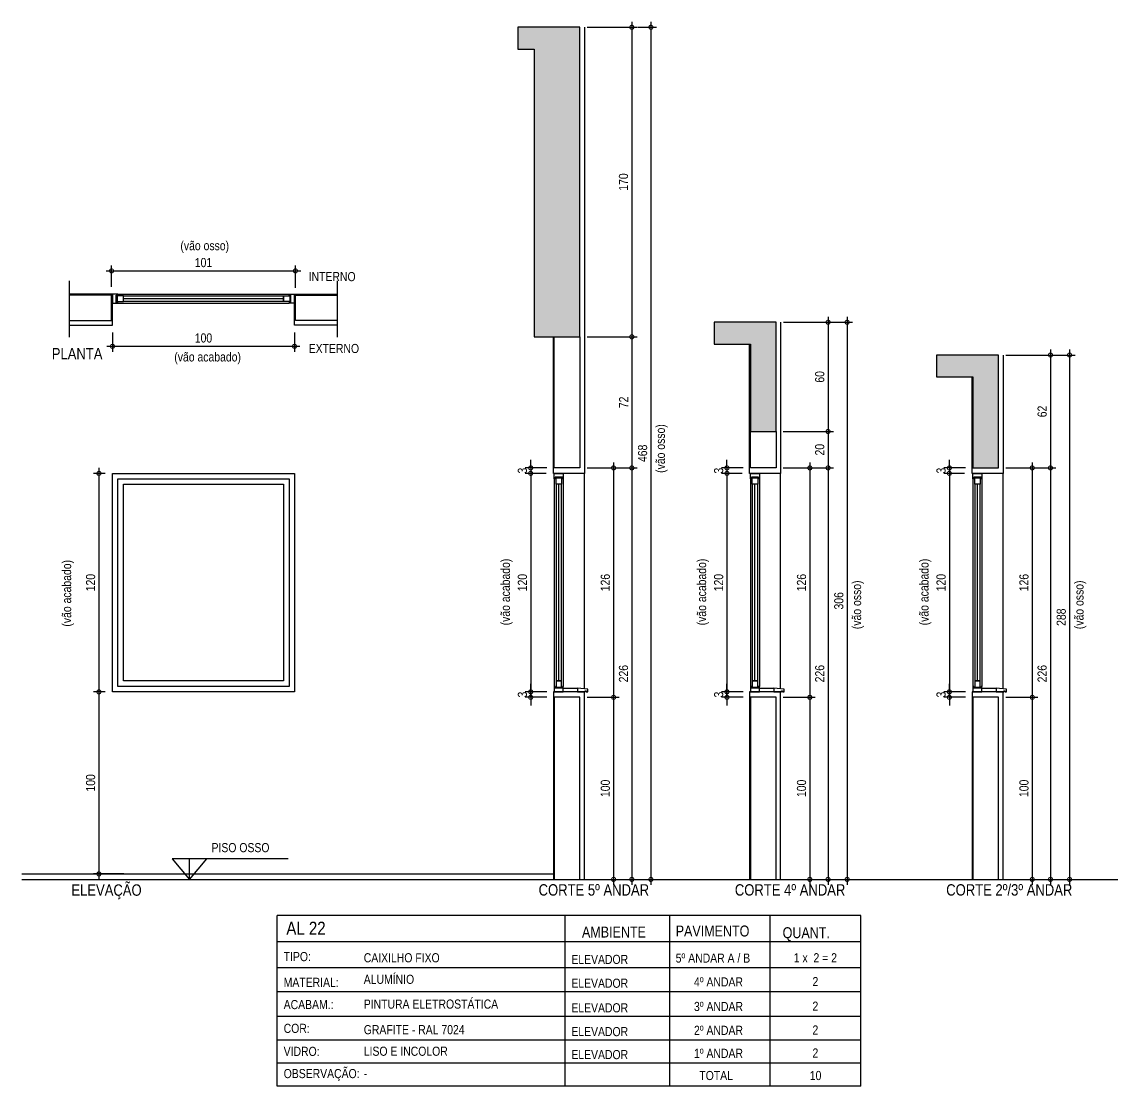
# Model space of a CAD drawing. Header units: metres. Extents: x -0.2 to 51.6, y -20.8 to 5.5.
# Drawn here: x 36.46 to 42.45, y -6.66 to -0.81 of the extents above; entities that cross this region are included whole.
import ezdxf

# ---------------------------------------------------------------- set-up
doc = ezdxf.new("R2010")
doc.units = ezdxf.units.M
for name, color, linetype in [('ARQ-ALV ACAB', 4, 'Continuous'), ('ARQ-ALV OSSO', 5, 'Continuous'), ('ARQ-AUX', 7, 'Continuous'), ('ARQ-AUX1', 1, 'Continuous'), ('ARQ-AUX2', 2, 'Continuous'), ('ARQ-CAX', 1, 'Continuous'), ('ARQ-CAX @ 1', 1, 'Continuous'), ('ARQ-DIM', 2, 'Continuous'), ('ARQ-ENCH', 1, 'Continuous'), ('ARQ-TXT', 2, 'Continuous'), ('ES-CORTE', 2, 'Continuous')]:
    doc.layers.add(name, color=color, linetype=linetype)
doc.styles.add('Adesa', font='ARIALN.TTF')
doc.dimstyles.new('ADESA 1-0025', dxfattribs={"dimtxt": 0.05, "dimasz": 0.045, "dimexe": 0.03, "dimexo": 0.04, "dimgap": 0.02, "dimtad": 1, "dimtoh": 1, "dimdec": 0, "dimlfac": 100, "dimzin": 4, "dimtxsty": 'Adesa', "dimblk": 'DOTSMALL', "dimcen": 1, "dimdle": 0.03, "dimclrd": 1, "dimclre": 1, "dimclrt": 256, "dimazin": 1, "dimtm": 1e-09, "dimtfac": 1, "dimtdec": 0, "dimtix": 1, "dimtmove": 2, "dimatfit": 0, "dimldrblk": 'DOTSMALL', "dimfxl": 0.8, "dimtvp": 2, "dimtolj": 1, "dimtzin": 0, "dimarcsym": 0})

# ---------------------------------------------------------------- blocks, each defined once
blk = doc.blocks.new('_DotSmall')
at = {"color": 0, "linetype": 'ByBlock', "const_width": 0.5}
blk.add_lwpolyline([(-0.0625, 0, 1), (0.0625, 0, 1)], format="xyb", close=True, dxfattribs=at)
blk = doc.blocks.new('*D355')
at = {"layer": 'ARQ-DIM', "color": 1, "lineweight": -2, "transparency": 16777216}
for p, q in [((36.9562, -2.5203), (36.9562, -2.6267)), ((37.9562, -2.5203), (37.9562, -2.6267)), ((36.9262, -2.5967), (37.9862, -2.5967))]:
    blk.add_line(p, q, dxfattribs=at)
at = {"layer": 'Defpoints', "color": 0, "transparency": 16777216}
for p in [(36.9562, -2.4803), (37.9562, -2.4803), (37.9562, -2.5967)]:
    blk.add_point(p, dxfattribs=at)
at = {"layer": 'ARQ-DIM', "color": 1, "lineweight": -2, "transparency": 16777216, "xscale": 0.045, "yscale": 0.045, "zscale": 0.045, "rotation": 180}
blk.add_blockref('_DotSmall', (36.9562, -2.5967), dxfattribs=at)
at = {"layer": 'ARQ-DIM', "color": 1, "lineweight": -2, "transparency": 16777216, "xscale": 0.045, "yscale": 0.045, "zscale": 0.045}
blk.add_blockref('_DotSmall', (37.9562, -2.5967), dxfattribs=at)
at = {"layer": 'ARQ-DIM', "transparency": 16777216, "insert": (37.4562, -2.5511), "char_height": 0.05, "attachment_point": 5, "style": 'Adesa'}
blk.add_mtext('\\A1;100', dxfattribs=at)
blk = doc.blocks.new('*D349')
at = {"layer": 'ARQ-DIM', "color": 1, "lineweight": -2, "transparency": 16777216}
for p, q in [((36.8818, -3.2645), (36.8818, -4.5245)), ((36.9162, -3.2945), (36.8518, -3.2945)), ((36.9162, -4.4945), (36.8518, -4.4945))]:
    blk.add_line(p, q, dxfattribs=at)
at = {"layer": 'Defpoints', "color": 0, "transparency": 16777216}
for p in [(36.9562, -3.2945), (36.8818, -4.4945), (36.9562, -4.4945)]:
    blk.add_point(p, dxfattribs=at)
at = {"layer": 'ARQ-DIM', "color": 1, "lineweight": -2, "transparency": 16777216, "xscale": 0.045, "yscale": 0.045, "zscale": 0.045}
for p, rotation in [((36.8818, -3.2945), 90), ((36.8818, -4.4945), 270)]:
    blk.add_blockref('_DotSmall', p, dxfattribs=dict(at, rotation=rotation))
at = {"layer": 'ARQ-DIM', "transparency": 16777216, "insert": (36.8363, -3.8945), "char_height": 0.05, "attachment_point": 5, "rotation": 90, "style": 'Adesa'}
blk.add_mtext('\\A1;120', dxfattribs=at)
blk = doc.blocks.new('*D356')
at = {"layer": 'ARQ-DIM', "color": 1, "lineweight": -2, "transparency": 16777216}
for p, q in [((36.9512, -2.2703), (36.9512, -2.1524)), ((37.9612, -2.2753), (37.9612, -2.1524)), ((36.9212, -2.1824), (37.9912, -2.1824))]:
    blk.add_line(p, q, dxfattribs=at)
at = {"layer": 'Defpoints', "color": 0, "transparency": 16777216}
for p in [(37.9612, -2.1824), (36.9512, -2.3103), (37.9612, -2.3153)]:
    blk.add_point(p, dxfattribs=at)
at = {"layer": 'ARQ-DIM', "color": 1, "lineweight": -2, "transparency": 16777216, "xscale": 0.045, "yscale": 0.045, "zscale": 0.045, "rotation": 180}
blk.add_blockref('_DotSmall', (36.9512, -2.1824), dxfattribs=at)
at = {"layer": 'ARQ-DIM', "color": 1, "lineweight": -2, "transparency": 16777216, "xscale": 0.045, "yscale": 0.045, "zscale": 0.045}
blk.add_blockref('_DotSmall', (37.9612, -2.1824), dxfattribs=at)
at = {"layer": 'ARQ-DIM', "transparency": 16777216, "insert": (37.4562, -2.1369), "char_height": 0.05, "attachment_point": 5, "style": 'Adesa'}
blk.add_mtext('\\A1;101', dxfattribs=at)
blk = doc.blocks.new('*D350')
at = {"layer": 'ARQ-DIM', "color": 1, "lineweight": -2, "transparency": 16777216}
for p, q in [((36.8818, -4.4645), (36.8818, -5.5245)), ((36.9162, -4.4945), (36.8518, -4.4945)), ((37.0178, -5.4945), (36.8518, -5.4945))]:
    blk.add_line(p, q, dxfattribs=at)
at = {"layer": 'Defpoints', "color": 0, "transparency": 16777216}
for p in [(36.9562, -4.4945), (36.8818, -5.4945), (37.0578, -5.4945)]:
    blk.add_point(p, dxfattribs=at)
at = {"layer": 'ARQ-DIM', "color": 1, "lineweight": -2, "transparency": 16777216, "xscale": 0.045, "yscale": 0.045, "zscale": 0.045}
for p, rotation in [((36.8818, -4.4945), 90), ((36.8818, -5.4945), 270)]:
    blk.add_blockref('_DotSmall', p, dxfattribs=dict(at, rotation=rotation))
at = {"layer": 'ARQ-DIM', "transparency": 16777216, "insert": (36.8363, -4.9945), "char_height": 0.05, "attachment_point": 5, "rotation": 90, "style": 'Adesa'}
blk.add_mtext('\\A1;100', dxfattribs=at)
blk = doc.blocks.new('*D351')
at = {"layer": 'ARQ-DIM', "color": 1, "lineweight": -2, "transparency": 16777216}
for p, q in [((39.5633, -4.5245), (39.739, -4.5245)), ((39.709, -4.4945), (39.709, -5.5545)), ((39.5633, -5.5245), (39.739, -5.5245))]:
    blk.add_line(p, q, dxfattribs=at)
at = {"layer": 'Defpoints', "color": 0, "transparency": 16777216}
for p in [(39.5233, -4.5245), (39.5233, -5.5245), (39.709, -5.5245)]:
    blk.add_point(p, dxfattribs=at)
at = {"layer": 'ARQ-DIM', "color": 1, "lineweight": -2, "transparency": 16777216, "xscale": 0.045, "yscale": 0.045, "zscale": 0.045}
for p, rotation in [((39.709, -4.5245), 90), ((39.709, -5.5245), 270)]:
    blk.add_blockref('_DotSmall', p, dxfattribs=dict(at, rotation=rotation))
at = {"layer": 'ARQ-DIM', "transparency": 16777216, "insert": (39.6635, -5.0245), "char_height": 0.05, "attachment_point": 5, "rotation": 90, "style": 'Adesa'}
blk.add_mtext('\\A1;100', dxfattribs=at)
blk = doc.blocks.new('*D352')
at = {"layer": 'ARQ-DIM', "color": 1, "lineweight": -2, "transparency": 16777216}
for p, q in [((39.5633, -3.2645), (39.739, -3.2645)), ((39.709, -3.2345), (39.709, -4.5545)), ((39.5633, -4.5245), (39.739, -4.5245))]:
    blk.add_line(p, q, dxfattribs=at)
at = {"layer": 'Defpoints', "color": 0, "transparency": 16777216}
for p in [(39.5233, -3.2645), (39.5233, -4.5245), (39.709, -4.5245)]:
    blk.add_point(p, dxfattribs=at)
at = {"layer": 'ARQ-DIM', "color": 1, "lineweight": -2, "transparency": 16777216, "xscale": 0.045, "yscale": 0.045, "zscale": 0.045}
for p, rotation in [((39.709, -3.2645), 90), ((39.709, -4.5245), 270)]:
    blk.add_blockref('_DotSmall', p, dxfattribs=dict(at, rotation=rotation))
at = {"layer": 'ARQ-DIM', "transparency": 16777216, "insert": (39.6635, -3.8945), "char_height": 0.05, "attachment_point": 5, "rotation": 90, "style": 'Adesa'}
blk.add_mtext('\\A1;126', dxfattribs=at)
blk = doc.blocks.new('*D353')
at = {"layer": 'ARQ-DIM', "color": 1, "lineweight": -2, "transparency": 16777216}
for p, q in [((39.8091, -0.8145), (39.8091, -2.5745)), ((39.5639, -0.8445), (39.8391, -0.8445)), ((39.5633, -2.5445), (39.8391, -2.5445))]:
    blk.add_line(p, q, dxfattribs=at)
at = {"layer": 'Defpoints', "color": 0, "transparency": 16777216}
for p in [(39.5239, -0.8445), (39.5233, -2.5445), (39.8091, -2.5445)]:
    blk.add_point(p, dxfattribs=at)
at = {"layer": 'ARQ-DIM', "color": 1, "lineweight": -2, "transparency": 16777216, "xscale": 0.045, "yscale": 0.045, "zscale": 0.045}
for p, rotation in [((39.8091, -0.8445), 90), ((39.8091, -2.5445), 270)]:
    blk.add_blockref('_DotSmall', p, dxfattribs=dict(at, rotation=rotation))
at = {"layer": 'ARQ-DIM', "transparency": 16777216, "insert": (39.7636, -1.6945), "char_height": 0.05, "attachment_point": 5, "rotation": 90, "style": 'Adesa'}
blk.add_mtext('\\A1;170', dxfattribs=at)
blk = doc.blocks.new('*D354')
at = {"layer": 'ARQ-DIM', "color": 1, "lineweight": -2, "transparency": 16777216}
for p, q in [((39.779, -3.2645), (39.8391, -3.2645)), ((39.8091, -3.2345), (39.8091, -5.5545)), ((39.6912, -5.5245), (39.8391, -5.5245))]:
    blk.add_line(p, q, dxfattribs=at)
at = {"layer": 'Defpoints', "color": 0, "transparency": 16777216}
for p in [(39.739, -3.2645), (39.6512, -5.5245), (39.8091, -5.5245)]:
    blk.add_point(p, dxfattribs=at)
at = {"layer": 'ARQ-DIM', "color": 1, "lineweight": -2, "transparency": 16777216, "xscale": 0.045, "yscale": 0.045, "zscale": 0.045}
for p, rotation in [((39.8091, -3.2645), 90), ((39.8091, -5.5245), 270)]:
    blk.add_blockref('_DotSmall', p, dxfattribs=dict(at, rotation=rotation))
at = {"layer": 'ARQ-DIM', "transparency": 16777216, "insert": (39.7636, -4.3945), "char_height": 0.05, "attachment_point": 5, "rotation": 90, "style": 'Adesa'}
blk.add_mtext('\\A1;226', dxfattribs=at)
blk = doc.blocks.new('*D345')
at = {"layer": 'ARQ-DIM', "color": 1, "lineweight": -2, "transparency": 16777216}
for p, q in [((39.9139, -0.8145), (39.9139, -5.5545)), ((39.8412, -0.8445), (39.9439, -0.8445)), ((39.8051, -5.5245), (39.9439, -5.5245))]:
    blk.add_line(p, q, dxfattribs=at)
at = {"layer": 'Defpoints', "color": 0, "transparency": 16777216}
for p in [(39.8012, -0.8445), (39.7651, -5.5245), (39.9139, -5.5245)]:
    blk.add_point(p, dxfattribs=at)
at = {"layer": 'ARQ-DIM', "color": 1, "lineweight": -2, "transparency": 16777216, "xscale": 0.045, "yscale": 0.045, "zscale": 0.045}
for p, rotation in [((39.9139, -0.8445), 90), ((39.9139, -5.5245), 270)]:
    blk.add_blockref('_DotSmall', p, dxfattribs=dict(at, rotation=rotation))
at = {"layer": 'ARQ-DIM', "transparency": 16777216, "insert": (39.8683, -3.1845), "char_height": 0.05, "attachment_point": 5, "rotation": 90, "style": 'Adesa'}
blk.add_mtext('\\A1;468', dxfattribs=at)
blk = doc.blocks.new('*D346')
at = {"layer": 'ARQ-DIM', "color": 1, "lineweight": -2, "transparency": 16777216}
for p, q in [((39.2537, -3.2645), (39.2537, -4.5245)), ((39.3377, -3.2945), (39.2237, -3.2945)), ((39.3377, -4.4945), (39.2237, -4.4945))]:
    blk.add_line(p, q, dxfattribs=at)
at = {"layer": 'Defpoints', "color": 0, "transparency": 16777216}
for p in [(39.3777, -3.2945), (39.2537, -4.4945), (39.3777, -4.4945)]:
    blk.add_point(p, dxfattribs=at)
at = {"layer": 'ARQ-DIM', "color": 1, "lineweight": -2, "transparency": 16777216, "xscale": 0.045, "yscale": 0.045, "zscale": 0.045}
for p, rotation in [((39.2537, -3.2945), 90), ((39.2537, -4.4945), 270)]:
    blk.add_blockref('_DotSmall', p, dxfattribs=dict(at, rotation=rotation))
at = {"layer": 'ARQ-DIM', "transparency": 16777216, "insert": (39.2082, -3.8945), "char_height": 0.05, "attachment_point": 5, "rotation": 90, "style": 'Adesa'}
blk.add_mtext('\\A1;120', dxfattribs=at)
blk = doc.blocks.new('*D347')
at = {"layer": 'ARQ-DIM', "color": 1, "lineweight": -2, "transparency": 16777216}
for p, q in [((39.2537, -3.2645), (39.2537, -3.2195)), ((39.3427, -3.2645), (39.2237, -3.2645)), ((39.2537, -3.2645), (39.2537, -3.2945)), ((39.3377, -3.2945), (39.2237, -3.2945)), ((39.2537, -3.2945), (39.2537, -3.3395))]:
    blk.add_line(p, q, dxfattribs=at)
at = {"layer": 'Defpoints', "color": 0, "transparency": 16777216}
for p in [(39.3827, -3.2645), (39.2537, -3.2945), (39.3777, -3.2945)]:
    blk.add_point(p, dxfattribs=at)
at = {"layer": 'ARQ-DIM', "color": 1, "lineweight": -2, "transparency": 16777216, "xscale": 0.045, "yscale": 0.045, "zscale": 0.045}
for p, rotation in [((39.2537, -3.2645), 270), ((39.2537, -3.2945), 90)]:
    blk.add_blockref('_DotSmall', p, dxfattribs=dict(at, rotation=rotation))
at = {"layer": 'ARQ-DIM', "transparency": 16777216, "insert": (39.2082, -3.2795), "char_height": 0.05, "attachment_point": 5, "rotation": 90, "style": 'Adesa'}
blk.add_mtext('\\A1;3', dxfattribs=at)
blk = doc.blocks.new('*D348')
at = {"layer": 'ARQ-DIM', "color": 1, "lineweight": -2, "transparency": 16777216}
for p, q in [((39.2537, -4.4945), (39.2537, -4.4495)), ((39.3427, -4.4945), (39.2237, -4.4945)), ((39.3427, -4.5245), (39.2237, -4.5245)), ((39.2537, -4.5245), (39.2537, -4.4945)), ((39.2537, -4.5245), (39.2537, -4.5695))]:
    blk.add_line(p, q, dxfattribs=at)
at = {"layer": 'Defpoints', "color": 0, "transparency": 16777216}
for p in [(39.2537, -4.4945), (39.3827, -4.4945), (39.3827, -4.5245)]:
    blk.add_point(p, dxfattribs=at)
at = {"layer": 'ARQ-DIM', "color": 1, "lineweight": -2, "transparency": 16777216, "xscale": 0.045, "yscale": 0.045, "zscale": 0.045}
for p, rotation in [((39.2537, -4.4945), 270), ((39.2537, -4.5245), 90)]:
    blk.add_blockref('_DotSmall', p, dxfattribs=dict(at, rotation=rotation))
at = {"layer": 'ARQ-DIM', "transparency": 16777216, "insert": (39.2082, -4.5095), "char_height": 0.05, "attachment_point": 5, "rotation": 90, "style": 'Adesa'}
blk.add_mtext('\\A1;3', dxfattribs=at)
blk = doc.blocks.new('*D357')
at = {"layer": 'ARQ-DIM', "color": 1, "lineweight": -2, "transparency": 16777216}
for p, q in [((39.8091, -2.5145), (39.8091, -3.2945)), ((39.5633, -2.5445), (39.8391, -2.5445)), ((39.6912, -3.2645), (39.8391, -3.2645))]:
    blk.add_line(p, q, dxfattribs=at)
at = {"layer": 'Defpoints', "color": 0, "transparency": 16777216}
for p in [(39.5233, -2.5445), (39.6512, -3.2645), (39.8091, -3.2645)]:
    blk.add_point(p, dxfattribs=at)
at = {"layer": 'ARQ-DIM', "color": 1, "lineweight": -2, "transparency": 16777216, "xscale": 0.045, "yscale": 0.045, "zscale": 0.045}
for p, rotation in [((39.8091, -2.5445), 90), ((39.8091, -3.2645), 270)]:
    blk.add_blockref('_DotSmall', p, dxfattribs=dict(at, rotation=rotation))
at = {"layer": 'ARQ-DIM', "transparency": 16777216, "insert": (39.764, -2.9045), "char_height": 0.05, "attachment_point": 5, "rotation": 90, "style": 'Adesa'}
blk.add_mtext('\\A1;72', dxfattribs=at)
blk = doc.blocks.new('*U309')
at = {"color": 0, "linetype": 'ByBlock', "ltscale": 0.5}
for points in [[(0.02, -0.045), (0.02, -0.045), (0.02, -0.045), (0.02, -0.045), (0.02, -0.045), (0.02, -0.045), (0.02, -0.045), (0.02, -0.045), (0.02, -0.045), (0.03, -0.045), (0.03, -0.05), (0, -0.05), (0, 0), (0.03, 0), (0.03, -0.005), (0.02, -0.005), (0.02, -0.045)], [(0.98, -0.045), (0.98, -0.045), (0.98, -0.045), (0.98, -0.045), (0.98, -0.045), (0.98, -0.045), (0.98, -0.045), (0.98, -0.045), (0.98, -0.045), (0.97, -0.045), (0.97, -0.05), (1, -0.05), (1, 0), (0.97, 0), (0.97, -0.005), (0.98, -0.005), (0.98, -0.045)], [(0.025, -0.01), (0.06, -0.01), (0.06, -0.04), (0.025, -0.04)], [(0.975, -0.01), (0.94, -0.01), (0.94, -0.04), (0.975, -0.04)]]:
    blk.add_lwpolyline(points, close=True, dxfattribs=at)
at = {"color": 8, "linetype": 'ByBlock', "ltscale": 0.5}
for points in [[(0.97, 0), (0.03, 0)], [(0.97, -0.05), (0.03, -0.05)]]:
    blk.add_lwpolyline(points, dxfattribs=at)
at = {"color": 7, "linetype": 'ByBlock', "ltscale": 0.5}
blk.add_lwpolyline([(0.94, -0.01), (0.94, -0.04), (0.06, -0.04), (0.06, -0.01)], close=True, dxfattribs=at)
blk.add_lwpolyline([(0.06, -0.025), (0.94, -0.025)], dxfattribs=at)
blk = doc.blocks.new('*U84')
at = {"color": 0, "linetype": 'ByBlock', "ltscale": 0.5}
for points in [[(0.02, -0.045), (0.02, -0.045), (0.02, -0.045), (0.02, -0.045), (0.02, -0.045), (0.02, -0.045), (0.02, -0.045), (0.02, -0.045), (0.02, -0.045), (0.03, -0.045), (0.03, -0.05), (0, -0.05), (0, 0), (0.03, 0), (0.03, -0.005), (0.02, -0.005), (0.02, -0.045)], [(1.18, -0.045), (1.18, -0.045), (1.18, -0.045), (1.18, -0.045), (1.18, -0.045), (1.18, -0.045), (1.18, -0.045), (1.18, -0.045), (1.18, -0.045), (1.17, -0.045), (1.17, -0.05), (1.2, -0.05), (1.2, 0), (1.17, 0), (1.17, -0.005), (1.18, -0.005), (1.18, -0.045)], [(0.025, -0.01), (0.06, -0.01), (0.06, -0.04), (0.025, -0.04)], [(1.175, -0.01), (1.14, -0.01), (1.14, -0.04), (1.175, -0.04)]]:
    blk.add_lwpolyline(points, close=True, dxfattribs=at)
at = {"color": 8, "linetype": 'ByBlock', "ltscale": 0.5}
for points in [[(1.17, 0), (0.03, 0)], [(1.17, -0.05), (0.03, -0.05)]]:
    blk.add_lwpolyline(points, dxfattribs=at)
at = {"color": 7, "linetype": 'ByBlock', "ltscale": 0.5}
blk.add_lwpolyline([(1.14, -0.01), (1.14, -0.04), (0.06, -0.04), (0.06, -0.01)], close=True, dxfattribs=at)
blk.add_lwpolyline([(0.06, -0.025), (1.14, -0.025)], dxfattribs=at)
blk = doc.blocks.new('*D376')
at = {"layer": 'ARQ-DIM', "color": 1, "lineweight": -2, "transparency": 16777216}
for p, q in [((40.6412, -4.5245), (40.8169, -4.5245)), ((40.7869, -4.4945), (40.7869, -5.5545)), ((40.6412, -5.5245), (40.8169, -5.5245))]:
    blk.add_line(p, q, dxfattribs=at)
at = {"layer": 'Defpoints', "color": 0, "transparency": 16777216}
for p in [(40.6012, -4.5245), (40.6012, -5.5245), (40.7869, -5.5245)]:
    blk.add_point(p, dxfattribs=at)
at = {"layer": 'ARQ-DIM', "color": 1, "lineweight": -2, "transparency": 16777216, "xscale": 0.045, "yscale": 0.045, "zscale": 0.045}
for p, rotation in [((40.7869, -4.5245), 90), ((40.7869, -5.5245), 270)]:
    blk.add_blockref('_DotSmall', p, dxfattribs=dict(at, rotation=rotation))
at = {"layer": 'ARQ-DIM', "transparency": 16777216, "insert": (40.7414, -5.0245), "char_height": 0.05, "attachment_point": 5, "rotation": 90, "style": 'Adesa'}
blk.add_mtext('\\A1;100', dxfattribs=at)
blk = doc.blocks.new('*D377')
at = {"layer": 'ARQ-DIM', "color": 1, "lineweight": -2, "transparency": 16777216}
for p, q in [((40.6412, -3.2645), (40.8169, -3.2645)), ((40.7869, -3.2345), (40.7869, -4.5545)), ((40.6412, -4.5245), (40.8169, -4.5245))]:
    blk.add_line(p, q, dxfattribs=at)
at = {"layer": 'Defpoints', "color": 0, "transparency": 16777216}
for p in [(40.6012, -3.2645), (40.6012, -4.5245), (40.7869, -4.5245)]:
    blk.add_point(p, dxfattribs=at)
at = {"layer": 'ARQ-DIM', "color": 1, "lineweight": -2, "transparency": 16777216, "xscale": 0.045, "yscale": 0.045, "zscale": 0.045}
for p, rotation in [((40.7869, -3.2645), 90), ((40.7869, -4.5245), 270)]:
    blk.add_blockref('_DotSmall', p, dxfattribs=dict(at, rotation=rotation))
at = {"layer": 'ARQ-DIM', "transparency": 16777216, "insert": (40.7414, -3.8945), "char_height": 0.05, "attachment_point": 5, "rotation": 90, "style": 'Adesa'}
blk.add_mtext('\\A1;126', dxfattribs=at)
blk = doc.blocks.new('*D378')
at = {"layer": 'ARQ-DIM', "color": 1, "lineweight": -2, "transparency": 16777216}
for p, q in [((40.887, -2.4345), (40.887, -3.0945)), ((40.6418, -2.4645), (40.917, -2.4645)), ((40.6412, -3.0645), (40.917, -3.0645))]:
    blk.add_line(p, q, dxfattribs=at)
at = {"layer": 'Defpoints', "color": 0, "transparency": 16777216}
for p in [(40.6018, -2.4645), (40.6012, -3.0645), (40.887, -3.0645)]:
    blk.add_point(p, dxfattribs=at)
at = {"layer": 'ARQ-DIM', "color": 1, "lineweight": -2, "transparency": 16777216, "xscale": 0.045, "yscale": 0.045, "zscale": 0.045}
for p, rotation in [((40.887, -2.4645), 90), ((40.887, -3.0645), 270)]:
    blk.add_blockref('_DotSmall', p, dxfattribs=dict(at, rotation=rotation))
at = {"layer": 'ARQ-DIM', "transparency": 16777216, "insert": (40.8414, -2.7645), "char_height": 0.05, "attachment_point": 5, "rotation": 90, "style": 'Adesa'}
blk.add_mtext('\\A1;60', dxfattribs=at)
blk = doc.blocks.new('*D379')
at = {"layer": 'ARQ-DIM', "color": 1, "lineweight": -2, "transparency": 16777216}
for p, q in [((40.8569, -3.2645), (40.917, -3.2645)), ((40.887, -3.2345), (40.887, -5.5545)), ((40.7691, -5.5245), (40.917, -5.5245))]:
    blk.add_line(p, q, dxfattribs=at)
at = {"layer": 'Defpoints', "color": 0, "transparency": 16777216}
for p in [(40.8169, -3.2645), (40.7291, -5.5245), (40.887, -5.5245)]:
    blk.add_point(p, dxfattribs=at)
at = {"layer": 'ARQ-DIM', "color": 1, "lineweight": -2, "transparency": 16777216, "xscale": 0.045, "yscale": 0.045, "zscale": 0.045}
for p, rotation in [((40.887, -3.2645), 90), ((40.887, -5.5245), 270)]:
    blk.add_blockref('_DotSmall', p, dxfattribs=dict(at, rotation=rotation))
at = {"layer": 'ARQ-DIM', "transparency": 16777216, "insert": (40.8414, -4.3945), "char_height": 0.05, "attachment_point": 5, "rotation": 90, "style": 'Adesa'}
blk.add_mtext('\\A1;226', dxfattribs=at)
blk = doc.blocks.new('*D372')
at = {"layer": 'ARQ-DIM', "color": 1, "lineweight": -2, "transparency": 16777216}
for p, q in [((40.9918, -2.4345), (40.9918, -5.5545)), ((40.9191, -2.4645), (41.0218, -2.4645)), ((40.883, -5.5245), (41.0218, -5.5245))]:
    blk.add_line(p, q, dxfattribs=at)
at = {"layer": 'Defpoints', "color": 0, "transparency": 16777216}
for p in [(40.8791, -2.4645), (40.843, -5.5245), (40.9918, -5.5245)]:
    blk.add_point(p, dxfattribs=at)
at = {"layer": 'ARQ-DIM', "color": 1, "lineweight": -2, "transparency": 16777216, "xscale": 0.045, "yscale": 0.045, "zscale": 0.045}
for p, rotation in [((40.9918, -2.4645), 90), ((40.9918, -5.5245), 270)]:
    blk.add_blockref('_DotSmall', p, dxfattribs=dict(at, rotation=rotation))
at = {"layer": 'ARQ-DIM', "transparency": 16777216, "insert": (40.9462, -3.9945), "char_height": 0.05, "attachment_point": 5, "rotation": 90, "style": 'Adesa'}
blk.add_mtext('\\A1;306', dxfattribs=at)
blk = doc.blocks.new('*D373')
at = {"layer": 'ARQ-DIM', "color": 1, "lineweight": -2, "transparency": 16777216}
for p, q in [((40.3316, -3.2645), (40.3316, -4.5245)), ((40.4156, -3.2945), (40.3016, -3.2945)), ((40.4156, -4.4945), (40.3016, -4.4945))]:
    blk.add_line(p, q, dxfattribs=at)
at = {"layer": 'Defpoints', "color": 0, "transparency": 16777216}
for p in [(40.4556, -3.2945), (40.3316, -4.4945), (40.4556, -4.4945)]:
    blk.add_point(p, dxfattribs=at)
at = {"layer": 'ARQ-DIM', "color": 1, "lineweight": -2, "transparency": 16777216, "xscale": 0.045, "yscale": 0.045, "zscale": 0.045}
for p, rotation in [((40.3316, -3.2945), 90), ((40.3316, -4.4945), 270)]:
    blk.add_blockref('_DotSmall', p, dxfattribs=dict(at, rotation=rotation))
at = {"layer": 'ARQ-DIM', "transparency": 16777216, "insert": (40.2861, -3.8945), "char_height": 0.05, "attachment_point": 5, "rotation": 90, "style": 'Adesa'}
blk.add_mtext('\\A1;120', dxfattribs=at)
blk = doc.blocks.new('*D374')
at = {"layer": 'ARQ-DIM', "color": 1, "lineweight": -2, "transparency": 16777216}
for p, q in [((40.3316, -3.2645), (40.3316, -3.2195)), ((40.4206, -3.2645), (40.3016, -3.2645)), ((40.3316, -3.2645), (40.3316, -3.2945)), ((40.4156, -3.2945), (40.3016, -3.2945)), ((40.3316, -3.2945), (40.3316, -3.3395))]:
    blk.add_line(p, q, dxfattribs=at)
at = {"layer": 'Defpoints', "color": 0, "transparency": 16777216}
for p in [(40.4606, -3.2645), (40.3316, -3.2945), (40.4556, -3.2945)]:
    blk.add_point(p, dxfattribs=at)
at = {"layer": 'ARQ-DIM', "color": 1, "lineweight": -2, "transparency": 16777216, "xscale": 0.045, "yscale": 0.045, "zscale": 0.045}
for p, rotation in [((40.3316, -3.2645), 270), ((40.3316, -3.2945), 90)]:
    blk.add_blockref('_DotSmall', p, dxfattribs=dict(at, rotation=rotation))
at = {"layer": 'ARQ-DIM', "transparency": 16777216, "insert": (40.2861, -3.2795), "char_height": 0.05, "attachment_point": 5, "rotation": 90, "style": 'Adesa'}
blk.add_mtext('\\A1;3', dxfattribs=at)
blk = doc.blocks.new('*D375')
at = {"layer": 'ARQ-DIM', "color": 1, "lineweight": -2, "transparency": 16777216}
for p, q in [((40.3316, -4.4945), (40.3316, -4.4495)), ((40.4206, -4.4945), (40.3016, -4.4945)), ((40.4206, -4.5245), (40.3016, -4.5245)), ((40.3316, -4.5245), (40.3316, -4.4945)), ((40.3316, -4.5245), (40.3316, -4.5695))]:
    blk.add_line(p, q, dxfattribs=at)
at = {"layer": 'Defpoints', "color": 0, "transparency": 16777216}
for p in [(40.3316, -4.4945), (40.4606, -4.4945), (40.4606, -4.5245)]:
    blk.add_point(p, dxfattribs=at)
at = {"layer": 'ARQ-DIM', "color": 1, "lineweight": -2, "transparency": 16777216, "xscale": 0.045, "yscale": 0.045, "zscale": 0.045}
for p, rotation in [((40.3316, -4.4945), 270), ((40.3316, -4.5245), 90)]:
    blk.add_blockref('_DotSmall', p, dxfattribs=dict(at, rotation=rotation))
at = {"layer": 'ARQ-DIM', "transparency": 16777216, "insert": (40.2861, -4.5095), "char_height": 0.05, "attachment_point": 5, "rotation": 90, "style": 'Adesa'}
blk.add_mtext('\\A1;3', dxfattribs=at)
blk = doc.blocks.new('*D380')
at = {"layer": 'ARQ-DIM', "color": 1, "lineweight": -2, "transparency": 16777216}
for p, q in [((40.887, -3.0345), (40.887, -3.2945)), ((40.6412, -3.0645), (40.917, -3.0645)), ((40.7691, -3.2645), (40.917, -3.2645))]:
    blk.add_line(p, q, dxfattribs=at)
at = {"layer": 'Defpoints', "color": 0, "transparency": 16777216}
for p in [(40.6012, -3.0645), (40.7291, -3.2645), (40.887, -3.2645)]:
    blk.add_point(p, dxfattribs=at)
at = {"layer": 'ARQ-DIM', "color": 1, "lineweight": -2, "transparency": 16777216, "xscale": 0.045, "yscale": 0.045, "zscale": 0.045}
for p, rotation in [((40.887, -3.0645), 90), ((40.887, -3.2645), 270)]:
    blk.add_blockref('_DotSmall', p, dxfattribs=dict(at, rotation=rotation))
at = {"layer": 'ARQ-DIM', "transparency": 16777216, "insert": (40.8414, -3.1645), "char_height": 0.05, "attachment_point": 5, "rotation": 90, "style": 'Adesa'}
blk.add_mtext('\\A1;20', dxfattribs=at)
blk = doc.blocks.new('*D381')
at = {"layer": 'ARQ-DIM', "color": 1, "lineweight": -2, "transparency": 16777216}
for p, q in [((41.8629, -4.5245), (42.0386, -4.5245)), ((42.0086, -4.4945), (42.0086, -5.5545)), ((41.8629, -5.5245), (42.0386, -5.5245))]:
    blk.add_line(p, q, dxfattribs=at)
at = {"layer": 'Defpoints', "color": 0, "transparency": 16777216}
for p in [(41.8229, -4.5245), (41.8229, -5.5245), (42.0086, -5.5245)]:
    blk.add_point(p, dxfattribs=at)
at = {"layer": 'ARQ-DIM', "color": 1, "lineweight": -2, "transparency": 16777216, "xscale": 0.045, "yscale": 0.045, "zscale": 0.045}
for p, rotation in [((42.0086, -4.5245), 90), ((42.0086, -5.5245), 270)]:
    blk.add_blockref('_DotSmall', p, dxfattribs=dict(at, rotation=rotation))
at = {"layer": 'ARQ-DIM', "transparency": 16777216, "insert": (41.9631, -5.0245), "char_height": 0.05, "attachment_point": 5, "rotation": 90, "style": 'Adesa'}
blk.add_mtext('\\A1;100', dxfattribs=at)
blk = doc.blocks.new('*D382')
at = {"layer": 'ARQ-DIM', "color": 1, "lineweight": -2, "transparency": 16777216}
for p, q in [((41.8629, -3.2645), (42.0386, -3.2645)), ((42.0086, -3.2345), (42.0086, -4.5545)), ((41.8629, -4.5245), (42.0386, -4.5245))]:
    blk.add_line(p, q, dxfattribs=at)
at = {"layer": 'Defpoints', "color": 0, "transparency": 16777216}
for p in [(41.8229, -3.2645), (41.8229, -4.5245), (42.0086, -4.5245)]:
    blk.add_point(p, dxfattribs=at)
at = {"layer": 'ARQ-DIM', "color": 1, "lineweight": -2, "transparency": 16777216, "xscale": 0.045, "yscale": 0.045, "zscale": 0.045}
for p, rotation in [((42.0086, -3.2645), 90), ((42.0086, -4.5245), 270)]:
    blk.add_blockref('_DotSmall', p, dxfattribs=dict(at, rotation=rotation))
at = {"layer": 'ARQ-DIM', "transparency": 16777216, "insert": (41.9631, -3.8945), "char_height": 0.05, "attachment_point": 5, "rotation": 90, "style": 'Adesa'}
blk.add_mtext('\\A1;126', dxfattribs=at)
blk = doc.blocks.new('*D383')
at = {"layer": 'ARQ-DIM', "color": 1, "lineweight": -2, "transparency": 16777216}
for p, q in [((42.1087, -2.6145), (42.1087, -3.2945)), ((41.8635, -2.6445), (42.1387, -2.6445)), ((41.8629, -3.2645), (42.1387, -3.2645))]:
    blk.add_line(p, q, dxfattribs=at)
at = {"layer": 'Defpoints', "color": 0, "transparency": 16777216}
for p in [(41.8235, -2.6445), (41.8229, -3.2645), (42.1087, -3.2645)]:
    blk.add_point(p, dxfattribs=at)
at = {"layer": 'ARQ-DIM', "color": 1, "lineweight": -2, "transparency": 16777216, "xscale": 0.045, "yscale": 0.045, "zscale": 0.045}
for p, rotation in [((42.1087, -2.6445), 90), ((42.1087, -3.2645), 270)]:
    blk.add_blockref('_DotSmall', p, dxfattribs=dict(at, rotation=rotation))
at = {"layer": 'ARQ-DIM', "transparency": 16777216, "insert": (42.0631, -2.9545), "char_height": 0.05, "attachment_point": 5, "rotation": 90, "style": 'Adesa'}
blk.add_mtext('\\A1;62', dxfattribs=at)
blk = doc.blocks.new('*D384')
at = {"layer": 'ARQ-DIM', "color": 1, "lineweight": -2, "transparency": 16777216}
for p, q in [((42.0786, -3.2645), (42.1387, -3.2645)), ((42.1087, -3.2345), (42.1087, -5.5545)), ((41.9908, -5.5245), (42.1387, -5.5245))]:
    blk.add_line(p, q, dxfattribs=at)
at = {"layer": 'Defpoints', "color": 0, "transparency": 16777216}
for p in [(42.0386, -3.2645), (41.9508, -5.5245), (42.1087, -5.5245)]:
    blk.add_point(p, dxfattribs=at)
at = {"layer": 'ARQ-DIM', "color": 1, "lineweight": -2, "transparency": 16777216, "xscale": 0.045, "yscale": 0.045, "zscale": 0.045}
for p, rotation in [((42.1087, -3.2645), 90), ((42.1087, -5.5245), 270)]:
    blk.add_blockref('_DotSmall', p, dxfattribs=dict(at, rotation=rotation))
at = {"layer": 'ARQ-DIM', "transparency": 16777216, "insert": (42.0631, -4.3945), "char_height": 0.05, "attachment_point": 5, "rotation": 90, "style": 'Adesa'}
blk.add_mtext('\\A1;226', dxfattribs=at)
blk = doc.blocks.new('*D385')
at = {"layer": 'ARQ-DIM', "color": 1, "lineweight": -2, "transparency": 16777216}
for p, q in [((42.2135, -2.6145), (42.2135, -5.5545)), ((42.1408, -2.6445), (42.2435, -2.6445)), ((42.1047, -5.5245), (42.2435, -5.5245))]:
    blk.add_line(p, q, dxfattribs=at)
at = {"layer": 'Defpoints', "color": 0, "transparency": 16777216}
for p in [(42.1008, -2.6445), (42.0647, -5.5245), (42.2135, -5.5245)]:
    blk.add_point(p, dxfattribs=at)
at = {"layer": 'ARQ-DIM', "color": 1, "lineweight": -2, "transparency": 16777216, "xscale": 0.045, "yscale": 0.045, "zscale": 0.045}
for p, rotation in [((42.2135, -2.6445), 90), ((42.2135, -5.5245), 270)]:
    blk.add_blockref('_DotSmall', p, dxfattribs=dict(at, rotation=rotation))
at = {"layer": 'ARQ-DIM', "transparency": 16777216, "insert": (42.1679, -4.0845), "char_height": 0.05, "attachment_point": 5, "rotation": 90, "style": 'Adesa'}
blk.add_mtext('\\A1;288', dxfattribs=at)
blk = doc.blocks.new('*D386')
at = {"layer": 'ARQ-DIM', "color": 1, "lineweight": -2, "transparency": 16777216}
for p, q in [((41.5533, -3.2645), (41.5533, -4.5245)), ((41.6373, -3.2945), (41.5233, -3.2945)), ((41.6373, -4.4945), (41.5233, -4.4945))]:
    blk.add_line(p, q, dxfattribs=at)
at = {"layer": 'Defpoints', "color": 0, "transparency": 16777216}
for p in [(41.6773, -3.2945), (41.5533, -4.4945), (41.6773, -4.4945)]:
    blk.add_point(p, dxfattribs=at)
at = {"layer": 'ARQ-DIM', "color": 1, "lineweight": -2, "transparency": 16777216, "xscale": 0.045, "yscale": 0.045, "zscale": 0.045}
for p, rotation in [((41.5533, -3.2945), 90), ((41.5533, -4.4945), 270)]:
    blk.add_blockref('_DotSmall', p, dxfattribs=dict(at, rotation=rotation))
at = {"layer": 'ARQ-DIM', "transparency": 16777216, "insert": (41.5078, -3.8945), "char_height": 0.05, "attachment_point": 5, "rotation": 90, "style": 'Adesa'}
blk.add_mtext('\\A1;120', dxfattribs=at)
blk = doc.blocks.new('*D387')
at = {"layer": 'ARQ-DIM', "color": 1, "lineweight": -2, "transparency": 16777216}
for p, q in [((41.5533, -3.2645), (41.5533, -3.2195)), ((41.6423, -3.2645), (41.5233, -3.2645)), ((41.5533, -3.2645), (41.5533, -3.2945)), ((41.6373, -3.2945), (41.5233, -3.2945)), ((41.5533, -3.2945), (41.5533, -3.3395))]:
    blk.add_line(p, q, dxfattribs=at)
at = {"layer": 'Defpoints', "color": 0, "transparency": 16777216}
for p in [(41.6823, -3.2645), (41.5533, -3.2945), (41.6773, -3.2945)]:
    blk.add_point(p, dxfattribs=at)
at = {"layer": 'ARQ-DIM', "color": 1, "lineweight": -2, "transparency": 16777216, "xscale": 0.045, "yscale": 0.045, "zscale": 0.045}
for p, rotation in [((41.5533, -3.2645), 270), ((41.5533, -3.2945), 90)]:
    blk.add_blockref('_DotSmall', p, dxfattribs=dict(at, rotation=rotation))
at = {"layer": 'ARQ-DIM', "transparency": 16777216, "insert": (41.5078, -3.2795), "char_height": 0.05, "attachment_point": 5, "rotation": 90, "style": 'Adesa'}
blk.add_mtext('\\A1;3', dxfattribs=at)
blk = doc.blocks.new('*D388')
at = {"layer": 'ARQ-DIM', "color": 1, "lineweight": -2, "transparency": 16777216}
for p, q in [((41.5533, -4.4945), (41.5533, -4.4495)), ((41.6423, -4.4945), (41.5233, -4.4945)), ((41.6423, -4.5245), (41.5233, -4.5245)), ((41.5533, -4.5245), (41.5533, -4.4945)), ((41.5533, -4.5245), (41.5533, -4.5695))]:
    blk.add_line(p, q, dxfattribs=at)
at = {"layer": 'Defpoints', "color": 0, "transparency": 16777216}
for p in [(41.5533, -4.4945), (41.6823, -4.4945), (41.6823, -4.5245)]:
    blk.add_point(p, dxfattribs=at)
at = {"layer": 'ARQ-DIM', "color": 1, "lineweight": -2, "transparency": 16777216, "xscale": 0.045, "yscale": 0.045, "zscale": 0.045}
for p, rotation in [((41.5533, -4.4945), 270), ((41.5533, -4.5245), 90)]:
    blk.add_blockref('_DotSmall', p, dxfattribs=dict(at, rotation=rotation))
at = {"layer": 'ARQ-DIM', "transparency": 16777216, "insert": (41.5078, -4.5095), "char_height": 0.05, "attachment_point": 5, "rotation": 90, "style": 'Adesa'}
blk.add_mtext('\\A1;3', dxfattribs=at)
blk = doc.blocks.new('ALUMINIO')
h = blk.add_hatch(color=8)
h.dxf.hatch_style = 1
h.paths.add_polyline_path([(39.2733, -2.5445), (39.5233, -2.5445), (39.5233, -0.8445), (39.1833, -0.8445), (39.1833, -0.9645), (39.2733, -0.9645)])
h = blk.add_hatch(color=8)
h.dxf.hatch_style = 1
h.paths.add_polyline_path([(40.6012, -2.4645), (40.2612, -2.4645), (40.2612, -2.5845), (40.4612, -2.5845), (40.4612, -3.0645), (40.6012, -3.0645)])
h = blk.add_hatch(color=8)
h.dxf.hatch_style = 1
h.paths.add_polyline_path([(41.8229, -2.6445), (41.4829, -2.6445), (41.4829, -2.7645), (41.6829, -2.7645), (41.6829, -3.2645), (41.8229, -3.2645)])
at = {"color": 8}
for p, q in [((39.1833, -0.8445), (39.1833, -0.9645)), ((40.2612, -2.4645), (40.2612, -2.5845)), ((41.4829, -2.6445), (41.4829, -2.7645))]:
    blk.add_line(p, q, dxfattribs=at)
at = {"layer": 'ARQ-ALV ACAB', "ltscale": 0.05}
blk.add_line((36.4583, -5.4945), (39.3783, -5.4945), dxfattribs=at)
at = {"layer": 'ARQ-ALV ACAB'}
for points in [[(39.5483, -0.8445), (39.5483, -3.2945), (39.3783, -3.2945), (39.3783, -2.5445)], [(40.6262, -2.4645), (40.6262, -3.2945), (40.4562, -3.2945), (40.4562, -2.5845)], [(41.8479, -2.6445), (41.8479, -3.2945), (41.6779, -3.2945), (41.6779, -2.7645)], [(39.5483, -5.5245), (39.5483, -4.4945), (39.3783, -4.4945), (39.3783, -5.5245)], [(40.6262, -5.5245), (40.6262, -4.4945), (40.4562, -4.4945), (40.4562, -5.5245)], [(41.8479, -5.5245), (41.8479, -4.4945), (41.6779, -4.4945), (41.6779, -5.5245)]]:
    blk.add_lwpolyline(points, dxfattribs=at)
at = {"layer": 'ARQ-ALV ACAB', "ltscale": 0.05}
for points in [[(36.7215, -2.4803), (36.9562, -2.4803), (36.9562, -2.3103), (36.7205, -2.3103)], [(38.1908, -2.4803), (37.9562, -2.4803), (37.9562, -2.3103), (38.1908, -2.3103)]]:
    blk.add_lwpolyline(points, dxfattribs=at)
at = {"layer": 'ARQ-ALV OSSO', "ltscale": 0.05}
for points in [[(36.7215, -2.4553), (36.9512, -2.4553), (36.9512, -2.3153), (36.7215, -2.3153)], [(38.1908, -2.4553), (37.9612, -2.4553), (37.9612, -2.3153), (38.1908, -2.3153)]]:
    blk.add_lwpolyline(points, dxfattribs=at)
at = {"layer": 'ARQ-ALV OSSO'}
for points in [[(39.5233, -2.5445), (39.5233, -3.2645), (39.3833, -3.2645), (39.3833, -2.5445)], [(40.6012, -3.0645), (40.6012, -3.2645), (40.4612, -3.2645), (40.4612, -3.0645)], [(39.5233, -5.5245), (39.5233, -4.5245), (39.3833, -4.5245), (39.3833, -5.5245)], [(40.6012, -5.5245), (40.6012, -4.5245), (40.4612, -4.5245), (40.4612, -5.5245)], [(41.8229, -5.5245), (41.8229, -4.5245), (41.6829, -4.5245), (41.6829, -5.5245)]]:
    blk.add_lwpolyline(points, dxfattribs=at)
at = {"layer": 'ARQ-AUX'}
for points in [[(39.5483, -4.4777), (39.5483, -3.2945)], [(40.6262, -4.4777), (40.6262, -3.2945)], [(41.8479, -4.4777), (41.8479, -3.2945)]]:
    blk.add_lwpolyline(points, dxfattribs=at)
at = {"layer": 'ARQ-AUX1'}
for points in [[(39.5113, -4.4945), (39.4327, -4.4945), (39.4327, -4.4745), (39.5113, -4.4745)], [(39.5583, -4.4945), (39.5683, -4.4945), (39.5683, -4.4795), (39.5113, -4.4745), (39.5113, -4.4945), (39.5533, -4.4945), (39.5533, -4.4895), (39.5583, -4.4895)], [(40.5892, -4.4945), (40.5106, -4.4945), (40.5106, -4.4745), (40.5892, -4.4745)], [(40.6362, -4.4945), (40.6462, -4.4945), (40.6462, -4.4795), (40.5892, -4.4745), (40.5892, -4.4945), (40.6312, -4.4945), (40.6312, -4.4895), (40.6362, -4.4895)], [(41.8109, -4.4945), (41.7323, -4.4945), (41.7323, -4.4745), (41.8109, -4.4745)], [(41.8579, -4.4945), (41.8679, -4.4945), (41.8679, -4.4795), (41.8109, -4.4745), (41.8109, -4.4945), (41.8529, -4.4945), (41.8529, -4.4895), (41.8579, -4.4895)]]:
    blk.add_lwpolyline(points, close=True, dxfattribs=at)
at = {"layer": 'ARQ-AUX2'}
for points in [[(39.1833, -0.9645), (39.2733, -0.9645), (39.2733, -2.5445), (39.5233, -2.5445), (39.5233, -0.8445), (39.1833, -0.8445)], [(40.2612, -2.5845), (40.4612, -2.5845), (40.4612, -3.0645), (40.6012, -3.0645), (40.6012, -2.4645), (40.2612, -2.4645)], [(41.4829, -2.7645), (41.6829, -2.7645), (41.6829, -3.2645), (41.8229, -3.2645), (41.8229, -2.6445), (41.4829, -2.6445)]]:
    blk.add_lwpolyline(points, dxfattribs=at)
at = {"layer": 'ARQ-CAX'}
for points in [[(36.9562, -3.2945), (37.9562, -3.2945), (37.9562, -4.4945), (36.9562, -4.4945)], [(36.9862, -3.3245), (37.9262, -3.3245), (37.9262, -4.4645), (36.9862, -4.4645)], [(37.0162, -3.3545), (37.8962, -3.3545), (37.8962, -4.4345), (37.0162, -4.4345)]]:
    blk.add_lwpolyline(points, close=True, dxfattribs=at)
at = {"layer": 'ARQ-DIM'}
blk.add_lwpolyline([(37.9208, -5.412), (37.2845, -5.412), (37.3795, -5.5245), (37.4744, -5.412), (37.2845, -5.412), (37.3795, -5.5245), (37.3795, -5.412)], dxfattribs=at)
at = {"layer": 'ARQ-ENCH', "ltscale": 0.01}
for p, q in [((36.7205, -2.5469), (36.7205, -2.2379)), ((38.1918, -2.5469), (38.1918, -2.2379)), ((41.0669, -5.7233), (37.8608, -5.7233)), ((37.8608, -6.6602), (37.8608, -5.7233)), ((39.4422, -6.6602), (39.4422, -5.7233)), ((39.4422, -6.6602), (39.4422, -5.7233)), ((40.0154, -5.7233), (40.0154, -6.6602)), ((40.5677, -5.7233), (40.5677, -6.6602)), ((41.0669, -6.6602), (41.0669, -5.7233)), ((41.0669, -5.8672), (37.8608, -5.8672)), ((41.0669, -6.011), (37.8608, -6.011)), ((41.0669, -6.1417), (37.8608, -6.1417)), ((41.0669, -6.2768), (37.8608, -6.2768)), ((41.0669, -6.4075), (37.8608, -6.4075)), ((41.0669, -6.5338), (37.8608, -6.5338)), ((41.0669, -6.6602), (37.8608, -6.6602))]:
    blk.add_line(p, q, dxfattribs=at)
at = {"layer": 'ES-CORTE'}
blk.add_line((36.4583, -5.5245), (43.6166, -5.5245), dxfattribs=at)
at = {"layer": 'ARQ-CAX @ 1', "rotation": 180}
blk.add_blockref('*U309', (37.9562, -2.3603), dxfattribs=at)
at = {"layer": 'ARQ-CAX @ 1', "xscale": -1, "rotation": 270}
for p in [(39.4327, -4.4945), (40.5106, -4.4945), (41.7323, -4.4945)]:
    blk.add_blockref('*U84', p, dxfattribs=at)
at = {"layer": 'ARQ-TXT', "attachment_point": 1, "style": 'Adesa'}
for s, insert, char_height, width in [('(vão osso)', (37.3294, -2.0189), 0.05, 0.551174), ('PLANTA', (36.6229, -2.606), 0.0625, 0.551174), ('(vão acabado)', (37.2959, -2.6298), 0.05, 0.551174), ('PISO OSSO', (37.5003, -5.3249), 0.05, 0.88), ('ELEVAÇÃO', (36.7307, -5.5517), 0.0625, 0.551174), ('CORTE 5º ANDAR', (39.2971, -5.5509), 0.0625, 0.683663), ('CORTE 4º ANDAR', (40.375, -5.5509), 0.0625, 0.727422), ('CORTE 2º/3º ANDAR', (41.536, -5.5509), 0.0625, 0.727422)]:
    blk.add_mtext(s, dxfattribs=dict(at, insert=insert, char_height=char_height, width=width))
at = {"layer": 'ARQ-TXT', "ltscale": 0.01, "style": 'Adesa'}
for s, insert, char_height, width, attachment_point in [('INTERNO', (38.0341, -2.1888), 0.05, 0.686828, 1), ('EXTERNO', (38.0341, -2.5836), 0.05, 0.686828, 1), ('AL 22', (37.9114, -5.7568), 0.072, 0.605305, 1), ('AMBIENTE', (39.7108, -5.7836), 0.06, 0.467927, 2), ('PAVIMENTO', (40.05, -5.8083), 0.06, 0.336611, 4), ('QUANT.', (40.7673, -5.7873), 0.06, 0.39922, 2), ('TIPO:', (37.8967, -5.9233), 0.05, 0.166457, 1), ('CAIXILHO FIXO', (38.3366, -5.9299), 0.05, 1.067594, 1), ('5º ANDAR A / B', (40.05, -5.9569), 0.05, 0.55993, 4), ('1 x  2 = 2', (40.8173, -5.9549), 0.05, 0.49922, 5), ('ELEVADOR', (39.4769, -5.9642), 0.05, 0.467927, 4), ('ALUMÍNIO', (38.3366, -6.0481), 0.05, 1.067594, 1), ('MATERIAL:', (37.8967, -6.0649), 0.05, 0.336303, 1), ('ELEVADOR', (39.4769, -6.0949), 0.05, 0.467927, 4), ('4º ANDAR', (40.1505, -6.0876), 0.05, 0.55993, 4), ('2', (40.8173, -6.0856), 0.05, 0.49922, 5), ('ACABAM.:', (37.8967, -6.1869), 0.05, 0.336303, 1), ('PINTURA ELETROSTÁTICA', (38.3366, -6.1842), 0.05, 1.067594, 1), ('ELEVADOR', (39.4769, -6.23), 0.05, 0.467927, 4), ('3º ANDAR', (40.1505, -6.2227), 0.05, 0.55993, 4), ('2', (40.8173, -6.2207), 0.05, 0.49922, 5), ('COR:', (37.8967, -6.3176), 0.05, 0.336303, 1), ('GRAFITE - RAL 7024', (38.3366, -6.3247), 0.05, 1.067594, 1), ('ELEVADOR', (39.4769, -6.3607), 0.05, 0.467927, 4), ('2º ANDAR', (40.1505, -6.3534), 0.05, 0.55993, 4), ('2', (40.8173, -6.3514), 0.05, 0.49922, 5), ('VIDRO:', (37.8967, -6.4439), 0.05, 0.336303, 1), ('LISO E INCOLOR', (38.3366, -6.4431), 0.05, 1.067594, 1), ('ELEVADOR', (39.4769, -6.487), 0.05, 0.467927, 4), ('1º ANDAR', (40.1505, -6.4797), 0.05, 0.55993, 4), ('2', (40.8173, -6.4777), 0.05, 0.49922, 5), ('OBSERVAÇÃO:', (37.8967, -6.5658), 0.05, 0.336303, 1), ('TOTAL', (40.2721, -6.5765), 0.05, 0.410919, 2), ('10', (40.8185, -6.5765), 0.05, 0.39922, 2), ('-', (38.3366, -6.5651), 0.05, 1.067594, 1)]:
    blk.add_mtext(s, dxfattribs=dict(at, insert=insert, char_height=char_height, width=width, attachment_point=attachment_point))
at = {"layer": 'ARQ-TXT', "ltscale": 0.01, "char_height": 0.05, "width": 0.88, "attachment_point": 1, "rotation": 90, "style": 'Adesa'}
for s, insert in [('{\\fArial Narrow|b0|i0|c0|p34;(vão osso)}', (39.9406, -3.2919)), ('{\\fArial Narrow|b0|i0|c0|p34;(vão acabado)}', (39.0892, -4.1292)), ('{\\fArial Narrow|b0|i0|c0|p34;(vão acabado)}', (40.1671, -4.1292)), ('{\\fArial Narrow|b0|i0|c0|p34;(vão acabado)}', (41.3888, -4.1292)), ('{\\fArial Narrow|b0|i0|c0|p34;(vão acabado)}', (36.6794, -4.1362)), ('{\\fArial Narrow|b0|i0|c0|p34;(vão osso)}', (41.0185, -4.1502)), ('{\\fArial Narrow|b0|i0|c0|p34;(vão osso)}', (42.2402, -4.1502))]:
    blk.add_mtext(s, dxfattribs=dict(at, insert=insert))
at = {"layer": 'ARQ-DIM'}
for base, p1, p2, picture, middle in [((39.8091, -2.5445), (39.5239, -0.8445), (39.5233, -2.5445), '*D353', (39.7636, -1.6945)), ((39.9139, -5.5245), (39.8012, -0.8445), (39.7651, -5.5245), '*D345', (39.8683, -3.1845)), ((40.887, -3.0645), (40.6018, -2.4645), (40.6012, -3.0645), '*D378', (40.8414, -2.7645)), ((40.9918, -5.5245), (40.8791, -2.4645), (40.843, -5.5245), '*D372', (40.9462, -3.9945)), ((39.8091, -3.2645), (39.5233, -2.5445), (39.6512, -3.2645), '*D357', (39.764, -2.9045)), ((42.1087, -3.2645), (41.8235, -2.6445), (41.8229, -3.2645), '*D383', (42.0631, -2.9545)), ((42.2135, -5.5245), (42.1008, -2.6445), (42.0647, -5.5245), '*D385', (42.1679, -4.0845)), ((40.887, -3.2645), (40.6012, -3.0645), (40.7291, -3.2645), '*D380', (40.8414, -3.1645)), ((39.2537, -3.2945), (39.3827, -3.2645), (39.3777, -3.2945), '*D347', (39.2082, -3.2795)), ((40.3316, -3.2945), (40.4606, -3.2645), (40.4556, -3.2945), '*D374', (40.2861, -3.2795)), ((41.5533, -3.2945), (41.6823, -3.2645), (41.6773, -3.2945), '*D387', (41.5078, -3.2795)), ((36.8818, -4.4945), (36.9562, -3.2945), (36.9562, -4.4945), '*D349', (36.8363, -3.8945)), ((39.2537, -4.4945), (39.3777, -3.2945), (39.3777, -4.4945), '*D346', (39.2082, -3.8945)), ((39.709, -4.5245), (39.5233, -3.2645), (39.5233, -4.5245), '*D352', (39.6635, -3.8945)), ((39.8091, -5.5245), (39.739, -3.2645), (39.6512, -5.5245), '*D354', (39.7636, -4.3945)), ((40.3316, -4.4945), (40.4556, -3.2945), (40.4556, -4.4945), '*D373', (40.2861, -3.8945)), ((40.7869, -4.5245), (40.6012, -3.2645), (40.6012, -4.5245), '*D377', (40.7414, -3.8945)), ((40.887, -5.5245), (40.8169, -3.2645), (40.7291, -5.5245), '*D379', (40.8414, -4.3945)), ((41.5533, -4.4945), (41.6773, -3.2945), (41.6773, -4.4945), '*D386', (41.5078, -3.8945)), ((42.0086, -4.5245), (41.8229, -3.2645), (41.8229, -4.5245), '*D382', (41.9631, -3.8945)), ((42.1087, -5.5245), (42.0386, -3.2645), (41.9508, -5.5245), '*D384', (42.0631, -4.3945)), ((36.8818, -5.4945), (36.9562, -4.4945), (37.0578, -5.4945), '*D350', (36.8363, -4.9945)), ((39.2537, -4.4945), (39.3827, -4.5245), (39.3827, -4.4945), '*D348', (39.2082, -4.5095)), ((40.3316, -4.4945), (40.4606, -4.5245), (40.4606, -4.4945), '*D375', (40.2861, -4.5095)), ((41.5533, -4.4945), (41.6823, -4.5245), (41.6823, -4.4945), '*D388', (41.5078, -4.5095)), ((39.709, -5.5245), (39.5233, -4.5245), (39.5233, -5.5245), '*D351', (39.6635, -5.0245)), ((40.7869, -5.5245), (40.6012, -4.5245), (40.6012, -5.5245), '*D376', (40.7414, -5.0245)), ((42.0086, -5.5245), (41.8229, -4.5245), (41.8229, -5.5245), '*D381', (41.9631, -5.0245))]:
    dim = blk.add_linear_dim(base=base, p1=p1, p2=p2, angle=90, dimstyle='ADESA 1-0025', dxfattribs=at)
    dim.commit()
    dim.dimension.update_dxf_attribs({"geometry": picture, "text_midpoint": middle})
for base, p1, p2, picture, middle in [((37.9612, -2.1824), (36.9512, -2.3103), (37.9612, -2.3153), '*D356', (37.4562, -2.1369)), ((37.9562, -2.5967), (36.9562, -2.4803), (37.9562, -2.4803), '*D355', (37.4562, -2.5511))]:
    dim = blk.add_linear_dim(base=base, p1=p1, p2=p2, dimstyle='ADESA 1-0025', dxfattribs=at)
    dim.commit()
    dim.dimension.update_dxf_attribs({"geometry": picture, "text_midpoint": middle})

msp = doc.modelspace()

# ---------------------------------------------------------------- block references
msp.add_blockref('ALUMINIO', (0, 0))

doc.saveas('drawing.dxf')
